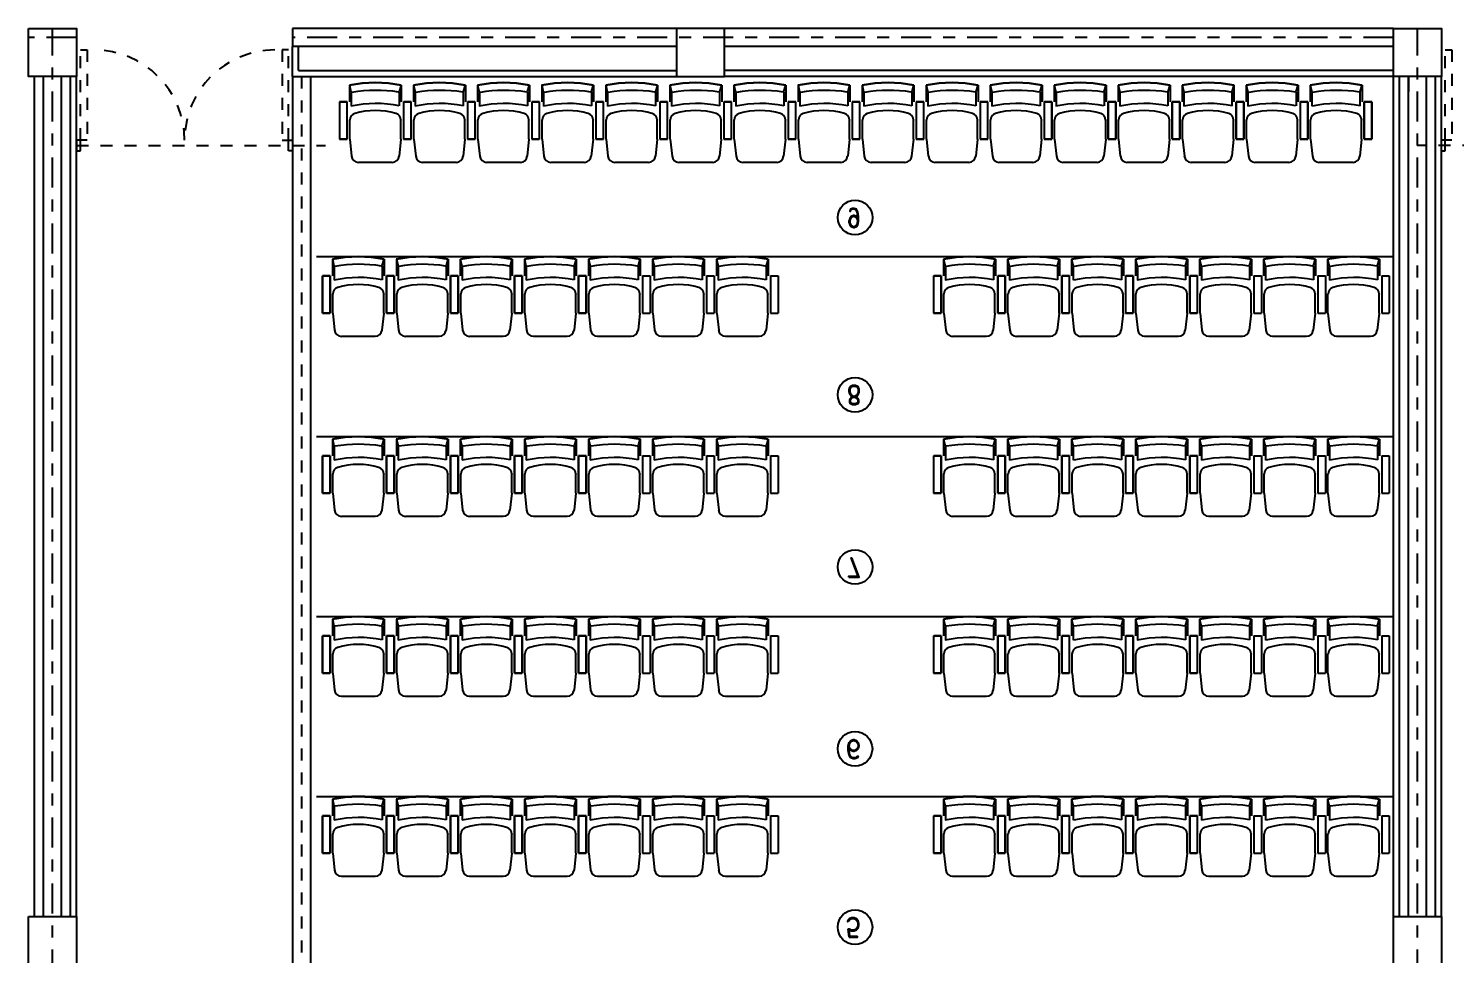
# Model space of a CAD drawing. Header units: millimetres. Extents: x 1590 to 1932, y -48 to 167.
# Drawn here: x 1751.35 to 1763.24, y 40.57 to 48.29 of the extents above; entities that cross this region are included whole.
import ezdxf
from ezdxf.enums import TextEntityAlignment as Align

# ---------------------------------------------------------------- set-up
doc = ezdxf.new("R2010")
doc.units = ezdxf.units.MM
doc.header["$LTSCALE"] = 0.1
doc.header["$MEASUREMENT"] = 0
for name, pattern in [('CENTER2', [1.125, 0.75, -0.125, 0.125, -0.125]), ('CENTERX2', [4, 2.5, -0.5, 0.5, -0.5]), ('HIDDEN', [0.375, 0.25, -0.125]), ('HIDDEN2', [0.1875, 0.125, -0.0625])]:
    doc.linetypes.add(name, pattern=pattern)
doc.layers.get('0').update_dxf_attribs({"linetype": 'CONTINUOUS'})
for name, color, linetype in [('_KTI_CONTROL', 7, 'CONTINUOUS'), ('BUTACAS', 8, 'HIDDEN'), ('CALLES', 3, 'CONTINUOUS'), ('DIVI', 2, 'CONTINUOUS'), ('EJES', 1, 'CENTER2'), ('FC', 8, 'HIDDEN2'), ('GRADA', 9, 'CONTINUOUS'), ('PARED', 4, 'CONTINUOUS'), ('REPISA', 2, 'CONTINUOUS')]:
    doc.layers.add(name, color=color, linetype=linetype)
doc.styles.add('ROMAND', font='romand.shx')

# ---------------------------------------------------------------- blocks, each defined once
blk = doc.blocks.new('ROWSEAT16')
at = {"layer": 'BUTACAS', "linetype": 'Continuous'}
for p, q in [((-8.355, 0.715, -0.002), (-8.637, 0.715, -0.002)), ((-7.822, 0.715, -0.002), (-8.103, 0.715, -0.002)), ((-7.288, 0.715, -0.002), (-7.57, 0.715, -0.002)), ((-6.755, 0.715, -0.002), (-7.037, 0.715, -0.002)), ((-6.222, 0.715, -0.004), (-6.504, 0.715, -0.004)), ((-5.689, 0.715, -0.004), (-5.97, 0.715, -0.004)), ((-5.155, 0.715, -0.002), (-5.436, 0.715, -0.002)), ((-4.621, 0.715, 0), (-4.903, 0.715, 0)), ((-4.087, 0.715, 0), (-4.369, 0.715, 0)), ((-3.553, 0.715, 0), (-3.835, 0.715, 0)), ((-3.019, 0.715, 0), (-3.301, 0.715, 0)), ((-2.485, 0.715, 0), (-2.767, 0.715, 0)), ((-1.951, 0.715, 0), (-2.232, 0.715, 0)), ((-1.417, 0.715, 0), (-1.699, 0.715, 0)), ((-0.883, 0.715, 0), (-1.165, 0.715, 0)), ((-0.349, 0.715, 0), (-0.631, 0.715, 0)), ((-8.709, 0.521, -0.002), (-8.694, 0.664, -0.002)), ((-8.283, 0.521, -0.002), (-8.298, 0.664, -0.002)), ((-8.175, 0.521, -0.002), (-8.16, 0.664, -0.002)), ((-7.75, 0.521, -0.002), (-7.765, 0.664, -0.002)), ((-7.642, 0.521, -0.002), (-7.627, 0.664, -0.002)), ((-7.216, 0.521, -0.002), (-7.232, 0.664, -0.002)), ((-7.109, 0.521, -0.002), (-7.093, 0.664, -0.002)), ((-6.683, 0.521, -0.002), (-6.698, 0.664, -0.002)), ((-6.576, 0.521, -0.004), (-6.561, 0.664, -0.004)), ((-6.15, 0.521, -0.004), (-6.165, 0.664, -0.004)), ((-6.042, 0.521, -0.004), (-6.027, 0.664, -0.004)), ((-5.617, 0.521, -0.004), (-5.632, 0.664, -0.004)), ((-5.508, 0.521, -0.002), (-5.493, 0.664, -0.002)), ((-5.083, 0.521, -0.002), (-5.098, 0.664, -0.002)), ((-4.974, 0.521, 0), (-4.959, 0.664, 0)), ((-4.549, 0.521, 0), (-4.564, 0.664, 0)), ((-4.441, 0.521, 0), (-4.426, 0.664, 0)), ((-4.015, 0.521, 0), (-4.03, 0.664, 0)), ((-3.907, 0.521, 0), (-3.892, 0.664, 0)), ((-3.481, 0.521, 0), (-3.496, 0.664, 0)), ((-3.372, 0.521, 0), (-3.357, 0.664, 0)), ((-2.947, 0.521, 0), (-2.962, 0.664, 0)), ((-2.839, 0.521, 0), (-2.824, 0.664, 0)), ((-2.413, 0.521, 0), (-2.428, 0.664, 0)), ((-2.304, 0.521, 0), (-2.289, 0.664, 0)), ((-1.879, 0.521, 0), (-1.894, 0.664, 0)), ((-1.77, 0.521, 0), (-1.755, 0.664, 0)), ((-1.345, 0.521, 0), (-1.36, 0.664, 0)), ((-1.237, 0.521, 0), (-1.222, 0.664, 0)), ((-0.811, 0.521, 0), (-0.826, 0.664, 0)), ((-0.703, 0.521, 0), (-0.688, 0.664, 0)), ((-0.277, 0.521, 0), (-0.292, 0.664, 0)), ((-8.795, 0.522, -0.002), (-8.731, 0.522, -0.002)), ((-8.795, 0.522, -0.002), (-8.795, 0.21, -0.002)), ((-8.731, 0.522, -0.002), (-8.794, 0.522, -0.002)), ((-8.794, 0.21, 0), (-8.794, 0.522, 0)), ((-8.731, 0.522, -0.002), (-8.731, 0.21, -0.002)), ((-8.731, 0.21, 0), (-8.731, 0.522, 0)), ((-8.709, 0.521, -0.002), (-8.709, 0.361, -0.002)), ((-8.283, 0.521, -0.002), (-8.283, 0.361, -0.002)), ((-8.261, 0.522, -0.002), (-8.198, 0.522, -0.002)), ((-8.197, 0.522, -0.002), (-8.261, 0.522, -0.002)), ((-8.261, 0.522, -0.002), (-8.261, 0.21, -0.002)), ((-8.261, 0.21, 0), (-8.261, 0.522, 0)), ((-8.198, 0.522, -0.002), (-8.198, 0.21, -0.002)), ((-8.197, 0.21, 0), (-8.197, 0.522, 0)), ((-8.175, 0.521, -0.002), (-8.175, 0.361, -0.002)), ((-7.75, 0.521, -0.002), (-7.75, 0.361, -0.002)), ((-7.728, 0.522, -0.002), (-7.664, 0.522, -0.002)), ((-7.728, 0.522, -0.002), (-7.728, 0.21, -0.002)), ((-7.664, 0.522, -0.002), (-7.727, 0.522, -0.002)), ((-7.727, 0.21, 0), (-7.727, 0.522, 0)), ((-7.664, 0.522, -0.002), (-7.664, 0.21, -0.002)), ((-7.664, 0.21, 0), (-7.664, 0.522, 0)), ((-7.642, 0.521, -0.002), (-7.642, 0.361, -0.002)), ((-7.216, 0.521, -0.002), (-7.216, 0.361, -0.002)), ((-7.194, 0.522, -0.002), (-7.131, 0.522, -0.002)), ((-7.131, 0.522, -0.002), (-7.194, 0.522, -0.002)), ((-7.194, 0.522, -0.002), (-7.194, 0.21, -0.002)), ((-7.194, 0.21, 0), (-7.194, 0.522, 0)), ((-7.131, 0.522, -0.002), (-7.131, 0.21, -0.002)), ((-7.131, 0.21, 0), (-7.131, 0.522, 0)), ((-7.109, 0.521, -0.002), (-7.109, 0.361, -0.002)), ((-6.683, 0.521, -0.002), (-6.683, 0.361, -0.002)), ((-6.661, 0.522, -0.002), (-6.598, 0.522, -0.002)), ((-6.597, 0.522, -0.002), (-6.661, 0.522, -0.002)), ((-6.661, 0.522, -0.002), (-6.661, 0.21, -0.002)), ((-6.661, 0.21, 0), (-6.661, 0.522, 0)), ((-6.598, 0.522, -0.002), (-6.598, 0.21, -0.002)), ((-6.597, 0.21, 0), (-6.597, 0.522, 0)), ((-6.576, 0.521, -0.004), (-6.576, 0.361, -0.004)), ((-6.15, 0.521, -0.004), (-6.15, 0.361, -0.004)), ((-6.128, 0.522, -0.004), (-6.065, 0.522, -0.004)), ((-6.064, 0.522, -0.004), (-6.128, 0.522, -0.004)), ((-6.128, 0.522, -0.004), (-6.128, 0.21, -0.004)), ((-6.128, 0.21, -0.002), (-6.128, 0.522, -0.002)), ((-6.064, 0.21, -0.002), (-6.064, 0.522, -0.002)), ((-6.042, 0.521, -0.004), (-6.042, 0.361, -0.004)), ((-5.617, 0.521, -0.004), (-5.617, 0.361, -0.004)), ((-5.595, 0.522, -0.004), (-5.531, 0.522, -0.004)), ((-5.595, 0.522, -0.004), (-5.595, 0.21, -0.004)), ((-5.531, 0.522, -0.004), (-5.594, 0.522, -0.004)), ((-5.531, 0.21, -0.002), (-5.531, 0.522, -0.002)), ((-5.508, 0.521, -0.002), (-5.508, 0.361, -0.002)), ((-5.083, 0.521, -0.002), (-5.083, 0.361, -0.002)), ((-5.061, 0.522, -0.002), (-4.997, 0.522, -0.002)), ((-5.061, 0.522, -0.002), (-5.061, 0.21, -0.002)), ((-4.997, 0.522, -0.002), (-5.06, 0.522, -0.002)), ((-4.997, 0.21, 0), (-4.997, 0.522, 0)), ((-4.974, 0.521, 0), (-4.974, 0.361, 0)), ((-4.549, 0.521, 0), (-4.549, 0.361, 0)), ((-4.527, 0.522, 0), (-4.464, 0.522, 0)), ((-4.463, 0.522, 0), (-4.527, 0.522, 0)), ((-4.527, 0.522, 0), (-4.527, 0.21, 0)), ((-4.463, 0.21, 0.002), (-4.463, 0.522, 0.002)), ((-4.441, 0.521, 0), (-4.441, 0.361, 0)), ((-4.015, 0.521, 0), (-4.015, 0.361, 0)), ((-3.993, 0.522, 0), (-3.93, 0.522, 0)), ((-3.929, 0.522, 0), (-3.993, 0.522, 0)), ((-3.993, 0.522, 0), (-3.993, 0.21, 0)), ((-3.929, 0.21, 0.002), (-3.929, 0.522, 0.002)), ((-3.907, 0.521, 0), (-3.907, 0.361, 0)), ((-3.481, 0.521, 0), (-3.481, 0.361, 0)), ((-3.459, 0.522, 0), (-3.396, 0.522, 0)), ((-3.395, 0.522, 0), (-3.459, 0.522, 0)), ((-3.459, 0.522, 0), (-3.459, 0.21, 0)), ((-3.395, 0.21, 0.002), (-3.395, 0.522, 0.002)), ((-3.372, 0.521, 0), (-3.372, 0.361, 0)), ((-2.947, 0.521, 0), (-2.947, 0.361, 0)), ((-2.925, 0.522, 0), (-2.862, 0.522, 0)), ((-2.861, 0.522, 0), (-2.925, 0.522, 0)), ((-2.925, 0.522, 0), (-2.925, 0.21, 0)), ((-2.861, 0.21, 0.002), (-2.861, 0.522, 0.002)), ((-2.839, 0.521, 0), (-2.839, 0.361, 0)), ((-2.413, 0.521, 0), (-2.413, 0.361, 0)), ((-2.391, 0.522, 0), (-2.328, 0.522, 0)), ((-2.327, 0.522, 0), (-2.391, 0.522, 0)), ((-2.391, 0.522, 0), (-2.391, 0.21, 0)), ((-2.327, 0.21, 0.002), (-2.327, 0.522, 0.002)), ((-2.304, 0.521, 0), (-2.304, 0.361, 0)), ((-1.879, 0.521, 0), (-1.879, 0.361, 0)), ((-1.857, 0.522, 0), (-1.793, 0.522, 0)), ((-1.857, 0.522, 0), (-1.857, 0.21, 0)), ((-1.793, 0.522, 0), (-1.856, 0.522, 0)), ((-1.793, 0.21, 0.002), (-1.793, 0.522, 0.002)), ((-1.77, 0.521, 0), (-1.77, 0.361, 0)), ((-1.345, 0.521, 0), (-1.345, 0.361, 0)), ((-1.323, 0.522, 0), (-1.26, 0.522, 0)), ((-1.259, 0.522, 0), (-1.323, 0.522, 0)), ((-1.323, 0.522, 0), (-1.323, 0.21, 0)), ((-1.259, 0.21, 0.002), (-1.259, 0.522, 0.002)), ((-1.237, 0.521, 0), (-1.237, 0.361, 0)), ((-0.811, 0.521, 0), (-0.811, 0.361, 0)), ((-0.789, 0.522, 0), (-0.726, 0.522, 0)), ((-0.725, 0.522, 0), (-0.789, 0.522, 0)), ((-0.789, 0.522, 0), (-0.789, 0.21, 0)), ((-0.725, 0.21, 0.002), (-0.725, 0.522, 0.002)), ((-0.703, 0.521, 0), (-0.703, 0.361, 0)), ((-0.277, 0.521, 0), (-0.277, 0.361, 0)), ((-0.255, 0.522, 0), (-0.192, 0.522, 0)), ((-0.191, 0.522, 0), (-0.255, 0.522, 0)), ((-0.255, 0.522, 0), (-0.255, 0.21, 0)), ((-0.191, 0.21, 0.002), (-0.191, 0.522, 0.002)), ((-8.709, 0.361, -0.002), (-8.709, 0.363, -0.002)), ((-8.175, 0.361, -0.002), (-8.175, 0.363, -0.002)), ((-7.642, 0.361, -0.002), (-7.642, 0.363, -0.002)), ((-7.109, 0.361, -0.002), (-7.109, 0.363, -0.002)), ((-6.576, 0.361, -0.004), (-6.576, 0.363, -0.004)), ((-6.042, 0.361, -0.004), (-6.042, 0.363, -0.004)), ((-5.508, 0.361, -0.002), (-5.508, 0.363, -0.002)), ((-4.974, 0.361, 0), (-4.974, 0.363, 0)), ((-4.441, 0.361, 0), (-4.441, 0.363, 0)), ((-3.907, 0.361, 0), (-3.907, 0.363, 0)), ((-3.372, 0.361, 0), (-3.372, 0.363, 0)), ((-2.839, 0.361, 0), (-2.839, 0.363, 0)), ((-2.304, 0.361, 0), (-2.304, 0.363, 0)), ((-1.77, 0.361, 0), (-1.77, 0.363, 0)), ((-1.237, 0.361, 0), (-1.237, 0.363, 0)), ((-0.703, 0.361, 0), (-0.703, 0.363, 0)), ((-8.695, 0.13, -0.002), (-8.695, 0.245, -0.002)), ((-8.295, 0.133, -0.002), (-8.295, 0.248, -0.002)), ((-8.162, 0.13, -0.002), (-8.162, 0.245, -0.002)), ((-7.761, 0.133, -0.002), (-7.761, 0.248, -0.002)), ((-7.628, 0.13, -0.002), (-7.628, 0.245, -0.002)), ((-7.228, 0.133, -0.002), (-7.228, 0.248, -0.002)), ((-7.095, 0.13, -0.002), (-7.095, 0.245, -0.002)), ((-6.695, 0.133, -0.002), (-6.695, 0.248, -0.002)), ((-6.562, 0.13, -0.004), (-6.562, 0.245, -0.004)), ((-6.162, 0.133, -0.004), (-6.162, 0.248, -0.004)), ((-6.029, 0.13, -0.004), (-6.029, 0.245, -0.004)), ((-5.628, 0.133, -0.004), (-5.628, 0.248, -0.004)), ((-5.495, 0.13, -0.002), (-5.495, 0.245, -0.002)), ((-5.094, 0.133, -0.002), (-5.094, 0.248, -0.002)), ((-4.961, 0.13, 0), (-4.961, 0.245, 0)), ((-4.561, 0.133, 0), (-4.561, 0.248, 0)), ((-4.427, 0.13, 0), (-4.427, 0.245, 0)), ((-4.027, 0.133, 0), (-4.027, 0.248, 0)), ((-3.893, 0.13, 0), (-3.893, 0.245, 0)), ((-3.493, 0.133, 0), (-3.493, 0.248, 0)), ((-3.359, 0.13, 0), (-3.359, 0.245, 0)), ((-2.959, 0.133, 0), (-2.959, 0.248, 0)), ((-2.825, 0.13, 0), (-2.825, 0.245, 0)), ((-2.425, 0.133, 0), (-2.425, 0.248, 0)), ((-2.291, 0.13, 0), (-2.291, 0.245, 0)), ((-1.89, 0.133, 0), (-1.89, 0.248, 0)), ((-1.757, 0.13, 0), (-1.757, 0.245, 0)), ((-1.357, 0.133, 0), (-1.357, 0.248, 0)), ((-1.223, 0.13, 0), (-1.223, 0.245, 0)), ((-0.823, 0.133, 0), (-0.823, 0.248, 0)), ((-0.689, 0.13, 0), (-0.689, 0.245, 0)), ((-0.289, 0.133, 0), (-0.289, 0.248, 0)), ((-8.795, 0.21, -0.002), (-8.731, 0.21, -0.002)), ((-8.731, 0.21, 0.337), (-8.794, 0.21, 0.337)), ((-8.697, 0.125, -0.002), (-8.713, 0.073, -0.002)), ((-8.712, 0.073, -0.002), (-8.712, 0.212, -0.002)), ((-8.28, 0.073, -0.002), (-8.293, 0.127, -0.002)), ((-8.28, 0.073, -0.002), (-8.28, 0.212, -0.002)), ((-8.261, 0.21, -0.002), (-8.198, 0.21, -0.002)), ((-8.197, 0.21, 0.337), (-8.261, 0.21, 0.337)), ((-8.179, 0.073, -0.002), (-8.179, 0.212, -0.002)), ((-8.163, 0.125, -0.002), (-8.179, 0.073, -0.002)), ((-7.747, 0.073, -0.002), (-7.76, 0.127, -0.002)), ((-7.747, 0.073, -0.002), (-7.747, 0.212, -0.002)), ((-7.728, 0.21, -0.002), (-7.664, 0.21, -0.002)), ((-7.664, 0.21, 0.337), (-7.727, 0.21, 0.337)), ((-7.63, 0.125, -0.002), (-7.646, 0.073, -0.002)), ((-7.645, 0.073, -0.002), (-7.645, 0.212, -0.002)), ((-7.213, 0.073, -0.002), (-7.227, 0.127, -0.002)), ((-7.213, 0.073, -0.002), (-7.213, 0.212, -0.002)), ((-7.194, 0.21, -0.002), (-7.131, 0.21, -0.002)), ((-7.131, 0.21, 0.337), (-7.194, 0.21, 0.337)), ((-7.112, 0.073, -0.002), (-7.112, 0.212, -0.002)), ((-7.097, 0.125, -0.002), (-7.112, 0.073, -0.002)), ((-6.68, 0.073, -0.002), (-6.693, 0.127, -0.002)), ((-6.68, 0.073, -0.002), (-6.68, 0.212, -0.002)), ((-6.661, 0.21, -0.002), (-6.598, 0.21, -0.002)), ((-6.597, 0.21, 0.337), (-6.661, 0.21, 0.337)), ((-6.579, 0.073, -0.004), (-6.579, 0.212, -0.004)), ((-6.564, 0.125, -0.004), (-6.579, 0.073, -0.004)), ((-6.147, 0.073, -0.004), (-6.16, 0.127, -0.004)), ((-6.147, 0.073, -0.004), (-6.147, 0.212, -0.004)), ((-6.128, 0.21, -0.004), (-6.065, 0.21, -0.004)), ((-6.064, 0.21, 0.335), (-6.128, 0.21, 0.335)), ((-6.046, 0.073, -0.004), (-6.046, 0.212, -0.004)), ((-6.03, 0.125, -0.004), (-6.046, 0.073, -0.004)), ((-5.613, 0.073, -0.004), (-5.627, 0.127, -0.004)), ((-5.613, 0.073, -0.004), (-5.613, 0.212, -0.004)), ((-5.595, 0.21, -0.004), (-5.531, 0.21, -0.004)), ((-5.531, 0.21, 0.335), (-5.594, 0.21, 0.335)), ((-5.512, 0.073, -0.002), (-5.512, 0.212, -0.002)), ((-5.496, 0.125, -0.002), (-5.512, 0.073, -0.002)), ((-5.08, 0.073, -0.002), (-5.093, 0.127, -0.002)), ((-5.08, 0.073, -0.002), (-5.08, 0.212, -0.002)), ((-5.061, 0.21, -0.002), (-4.997, 0.21, -0.002)), ((-4.997, 0.21, 0.337), (-5.06, 0.21, 0.337)), ((-4.978, 0.073, 0), (-4.978, 0.212, 0)), ((-4.962, 0.125, 0), (-4.978, 0.073, 0)), ((-4.546, 0.073, 0), (-4.559, 0.127, 0)), ((-4.546, 0.073, 0), (-4.546, 0.212, 0)), ((-4.527, 0.21, 0), (-4.464, 0.21, 0)), ((-4.463, 0.21, 0.339), (-4.527, 0.21, 0.339)), ((-4.429, 0.125, 0), (-4.445, 0.073, 0)), ((-4.444, 0.073, 0), (-4.444, 0.212, 0)), ((-4.012, 0.073, 0), (-4.025, 0.127, 0)), ((-4.012, 0.073, 0), (-4.012, 0.212, 0)), ((-3.993, 0.21, 0), (-3.93, 0.21, 0)), ((-3.929, 0.21, 0.339), (-3.993, 0.21, 0.339)), ((-3.895, 0.125, 0), (-3.911, 0.073, 0)), ((-3.91, 0.073, 0), (-3.91, 0.212, 0)), ((-3.478, 0.073, 0), (-3.491, 0.127, 0)), ((-3.478, 0.073, 0), (-3.478, 0.212, 0)), ((-3.459, 0.21, 0), (-3.396, 0.21, 0)), ((-3.395, 0.21, 0.339), (-3.459, 0.21, 0.339)), ((-3.376, 0.073, 0), (-3.376, 0.212, 0)), ((-3.36, 0.125, 0), (-3.376, 0.073, 0)), ((-2.944, 0.073, 0), (-2.957, 0.127, 0)), ((-2.944, 0.073, 0), (-2.944, 0.212, 0)), ((-2.925, 0.21, 0), (-2.862, 0.21, 0)), ((-2.861, 0.21, 0.339), (-2.925, 0.21, 0.339)), ((-2.827, 0.125, 0), (-2.843, 0.073, 0)), ((-2.842, 0.073, 0), (-2.842, 0.212, 0)), ((-2.41, 0.073, 0), (-2.423, 0.127, 0)), ((-2.41, 0.073, 0), (-2.41, 0.212, 0)), ((-2.391, 0.21, 0), (-2.328, 0.21, 0)), ((-2.327, 0.21, 0.339), (-2.391, 0.21, 0.339)), ((-2.308, 0.073, 0), (-2.308, 0.212, 0)), ((-2.292, 0.125, 0), (-2.308, 0.073, 0)), ((-1.876, 0.073, 0), (-1.889, 0.127, 0)), ((-1.876, 0.073, 0), (-1.876, 0.212, 0)), ((-1.857, 0.21, 0), (-1.793, 0.21, 0)), ((-1.793, 0.21, 0.339), (-1.856, 0.21, 0.339)), ((-1.774, 0.073, 0), (-1.774, 0.212, 0)), ((-1.758, 0.125, 0), (-1.774, 0.073, 0)), ((-1.342, 0.073, 0), (-1.355, 0.127, 0)), ((-1.342, 0.073, 0), (-1.342, 0.212, 0)), ((-1.323, 0.21, 0), (-1.26, 0.21, 0)), ((-1.259, 0.21, 0.339), (-1.323, 0.21, 0.339)), ((-1.225, 0.125, 0), (-1.241, 0.073, 0)), ((-1.24, 0.073, 0), (-1.24, 0.212, 0)), ((-0.808, 0.073, 0), (-0.821, 0.127, 0)), ((-0.808, 0.073, 0), (-0.808, 0.212, 0)), ((-0.789, 0.21, 0), (-0.726, 0.21, 0)), ((-0.725, 0.21, 0.339), (-0.789, 0.21, 0.339)), ((-0.691, 0.125, 0), (-0.707, 0.073, 0)), ((-0.706, 0.073, 0), (-0.706, 0.212, 0)), ((-0.274, 0.073, 0), (-0.287, 0.127, 0)), ((-0.274, 0.073, 0), (-0.274, 0.212, 0)), ((-0.255, 0.21, 0), (-0.192, 0.21, 0)), ((-0.191, 0.21, 0.339), (-0.255, 0.21, 0.339))]:
    blk.add_line(p, q, dxfattribs=at)
for centre, radius, start, end in [((-8.637, 0.658, -0.002), 0.0571, 90, 174), ((-8.355, 0.658, -0.002), 0.0572, 6, 90), ((-8.103, 0.658, -0.002), 0.0571, 90, 174), ((-7.822, 0.658, -0.002), 0.0572, 6, 90), ((-7.57, 0.658, -0.002), 0.0571, 90, 174), ((-7.288, 0.658, -0.002), 0.0572, 6, 90), ((-7.037, 0.658, -0.002), 0.0571, 90, 174), ((-6.755, 0.658, -0.002), 0.0572, 6, 90), ((-6.504, 0.658, -0.004), 0.0571, 90, 174), ((-6.222, 0.658, -0.004), 0.0572, 6, 90), ((-5.97, 0.658, -0.004), 0.0571, 90, 174), ((-5.689, 0.658, -0.004), 0.0572, 6, 90), ((-5.436, 0.658, -0.002), 0.0571, 90, 174), ((-5.155, 0.658, -0.002), 0.0572, 6, 90), ((-4.903, 0.658, 0), 0.0571, 90, 174), ((-4.621, 0.658, 0), 0.0572, 6, 90), ((-4.369, 0.658, 0), 0.0571, 90, 174), ((-4.087, 0.658, 0), 0.0572, 6, 90), ((-3.835, 0.658, 0), 0.0571, 90, 174), ((-3.553, 0.658, 0), 0.0572, 6, 90), ((-3.301, 0.658, 0), 0.0571, 90, 174), ((-3.019, 0.658, 0), 0.0572, 6, 90), ((-2.767, 0.658, 0), 0.0571, 90, 174), ((-2.485, 0.658, 0), 0.0572, 6, 90), ((-2.232, 0.658, 0), 0.0571, 90, 174), ((-1.951, 0.658, 0), 0.0572, 6, 90), ((-1.699, 0.658, 0), 0.0571, 90, 174), ((-1.417, 0.658, 0), 0.0572, 6, 90), ((-1.165, 0.658, 0), 0.0571, 90, 174), ((-0.883, 0.658, 0), 0.0572, 6, 90), ((-0.631, 0.658, 0), 0.0571, 90, 174), ((-0.349, 0.658, 0), 0.0572, 6, 90), ((-8.652, 0.363, -0.002), 0.0572, 180, 253.3834), ((-8.34, 0.363, -0.002), 0.0571, 286.6166, 360), ((-8.118, 0.363, -0.002), 0.0572, 180, 253.3834), ((-7.807, 0.363, -0.002), 0.0571, 286.6166, 360), ((-7.585, 0.363, -0.002), 0.0572, 180, 253.3834), ((-7.274, 0.363, -0.002), 0.0571, 286.6166, 360), ((-7.051, 0.363, -0.002), 0.0572, 180, 253.3834), ((-6.74, 0.363, -0.002), 0.0571, 286.6166, 360), ((-6.518, 0.363, -0.004), 0.0572, 180, 253.3834), ((-6.207, 0.363, -0.004), 0.0571, 286.6166, 360), ((-5.985, 0.363, -0.004), 0.0572, 180, 253.3834), ((-5.674, 0.363, -0.004), 0.0571, 286.6166, 360), ((-5.451, 0.363, -0.002), 0.0572, 180, 253.3834), ((-5.14, 0.363, -0.002), 0.0571, 286.6166, 360), ((-4.917, 0.363, 0), 0.0572, 180, 253.3834), ((-4.606, 0.363, 0), 0.0571, 286.6166, 360), ((-4.383, 0.363, 0), 0.0572, 180, 253.3834), ((-4.072, 0.363, 0), 0.0571, 286.6166, 360), ((-3.85, 0.363, 0), 0.0572, 180, 253.3834), ((-3.538, 0.363, 0), 0.0571, 286.6166, 360), ((-3.315, 0.363, 0), 0.0572, 180, 253.3834), ((-3.004, 0.363, 0), 0.0571, 286.6166, 360), ((-2.781, 0.363, 0), 0.0572, 180, 253.3834), ((-2.47, 0.363, 0), 0.0571, 286.6166, 360), ((-2.247, 0.363, 0), 0.0572, 180, 253.3834), ((-1.936, 0.363, 0), 0.0571, 286.6166, 360), ((-1.713, 0.363, 0), 0.0572, 180, 253.3834), ((-1.402, 0.363, 0), 0.0571, 286.6166, 360), ((-1.179, 0.363, 0), 0.0572, 180, 253.3834), ((-0.868, 0.363, 0), 0.0571, 286.6166, 360), ((-0.646, 0.363, 0), 0.0572, 180, 253.3834), ((-0.334, 0.363, 0), 0.0571, 286.6166, 360), ((-8.501, 1.176, -0.002), 0.951, 258.1905, 282.4949), ((-8.496, 0.884, -0.002), 0.601, 253.3834, 286.6166), ((-7.967, 1.176, -0.002), 0.951, 258.1905, 282.4949), ((-7.963, 0.884, -0.002), 0.601, 253.3834, 286.6166), ((-7.434, 1.176, -0.002), 0.951, 258.1905, 282.4949), ((-7.429, 0.884, -0.002), 0.601, 253.3834, 286.6166), ((-6.9, 1.176, -0.002), 0.951, 258.1905, 282.4949), ((-6.896, 0.884, -0.002), 0.601, 253.3834, 286.6166), ((-6.367, 1.176, -0.004), 0.951, 258.1905, 282.4949), ((-6.363, 0.884, -0.004), 0.601, 253.3834, 286.6166), ((-5.834, 1.176, -0.004), 0.951, 258.1905, 282.4949), ((-5.829, 0.884, -0.004), 0.601, 253.3834, 286.6166), ((-5.3, 1.176, -0.002), 0.951, 258.1905, 282.4949), ((-5.296, 0.884, -0.002), 0.601, 253.3834, 286.6166), ((-4.766, 1.176, 0), 0.951, 258.1905, 282.4949), ((-4.762, 0.884, 0), 0.601, 253.3834, 286.6166), ((-4.232, 1.176, 0), 0.951, 258.1905, 282.4949), ((-4.228, 0.884, 0), 0.601, 253.3834, 286.6166), ((-3.699, 1.176, 0), 0.951, 258.1905, 282.4949), ((-3.694, 0.884, 0), 0.601, 253.3834, 286.6166), ((-3.164, 1.176, 0), 0.951, 258.1905, 282.4949), ((-3.16, 0.884, 0), 0.601, 253.3834, 286.6166), ((-2.63, 1.176, 0), 0.951, 258.1905, 282.4949), ((-2.626, 0.884, 0), 0.601, 253.3834, 286.6166), ((-2.096, 1.176, 0), 0.951, 258.1905, 282.4949), ((-2.092, 0.884, 0), 0.601, 253.3834, 286.6166), ((-1.562, 1.176, 0), 0.951, 258.1905, 282.4949), ((-1.558, 0.884, 0), 0.601, 253.3834, 286.6166), ((-1.028, 1.176, 0), 0.951, 258.1905, 282.4949), ((-1.024, 0.884, 0), 0.601, 253.3834, 286.6166), ((-0.495, 1.176, 0), 0.951, 258.1905, 282.4949), ((-0.49, 0.884, 0), 0.601, 253.3834, 286.6166), ((-8.691, 0.123, -0.002), 0.00635, 81.2659, 163.043), ((-8.693, 0.126, -0.002), 0.00317, 81.1381, 163.043), ((-8.503, 1.345, -0.002), 1.23, 261.2659, 279.4703), ((-8.3, 0.125, -0.002), 0.00635, 13.9035, 99.4703), ((-8.297, 0.129, -0.002), 0.00318, 13.9035, 99.6069), ((-8.159, 0.126, -0.002), 0.00317, 81.1381, 163.043), ((-8.157, 0.123, -0.002), 0.00635, 81.2659, 163.043), ((-7.97, 1.345, -0.002), 1.23, 261.2659, 279.4703), ((-7.766, 0.125, -0.002), 0.00635, 13.9035, 99.4703), ((-7.764, 0.129, -0.002), 0.00317, 13.9035, 99.6069), ((-7.624, 0.123, -0.002), 0.00635, 81.2659, 163.043), ((-7.626, 0.126, -0.002), 0.00317, 81.1381, 163.043), ((-7.436, 1.345, -0.002), 1.23, 261.2659, 279.4703), ((-7.233, 0.125, -0.002), 0.00635, 13.9035, 99.4703), ((-7.23, 0.129, -0.002), 0.00317, 13.9035, 99.6069), ((-7.09, 0.123, -0.002), 0.00635, 81.2659, 163.043), ((-7.093, 0.126, -0.002), 0.00317, 81.1381, 163.043), ((-6.903, 1.345, -0.002), 1.23, 261.2659, 279.4703), ((-6.699, 0.125, -0.002), 0.00635, 13.9035, 99.4703), ((-6.697, 0.129, -0.002), 0.00317, 13.9035, 99.6069), ((-6.558, 0.123, -0.004), 0.00635, 81.2659, 163.043), ((-6.56, 0.126, -0.004), 0.00317, 81.1381, 163.043), ((-6.37, 1.345, -0.004), 1.23, 261.2659, 279.4703), ((-6.166, 0.125, -0.004), 0.00635, 13.9035, 99.4703), ((-6.164, 0.129, -0.004), 0.00317, 13.9035, 99.6069), ((-6.024, 0.123, -0.004), 0.00635, 81.2659, 163.043), ((-6.026, 0.126, -0.004), 0.00317, 81.1381, 163.043), ((-5.836, 1.345, -0.004), 1.23, 261.2659, 279.4703), ((-5.633, 0.125, -0.004), 0.00635, 13.9035, 99.4703), ((-5.631, 0.129, -0.004), 0.00317, 13.9035, 99.6069), ((-5.492, 0.126, -0.002), 0.00317, 81.1381, 163.043), ((-5.49, 0.123, -0.002), 0.00635, 81.2659, 163.043), ((-5.303, 1.345, -0.002), 1.23, 261.2659, 279.4703), ((-5.099, 0.125, -0.002), 0.00635, 13.9035, 99.4703), ((-5.097, 0.129, -0.002), 0.00317, 13.9035, 99.6069), ((-4.959, 0.126, 0), 0.00317, 81.1381, 163.043), ((-4.956, 0.123, 0), 0.00635, 81.2659, 163.043), ((-4.769, 1.345, 0), 1.23, 261.2659, 279.4703), ((-4.565, 0.125, 0), 0.00635, 13.9035, 99.4703), ((-4.563, 0.129, 0), 0.00317, 13.9035, 99.6069), ((-4.423, 0.123, 0), 0.00635, 81.2659, 163.043), ((-4.425, 0.126, 0), 0.00317, 81.1381, 163.043), ((-4.235, 1.345, 0), 1.23, 261.2659, 279.4703), ((-4.031, 0.125, 0), 0.00635, 13.9035, 99.4703), ((-4.029, 0.129, 0), 0.00317, 13.9035, 99.6069), ((-3.889, 0.123, 0), 0.00635, 81.2659, 163.043), ((-3.891, 0.126, 0), 0.00317, 81.1381, 163.043), ((-3.701, 1.345, 0), 1.23, 261.2659, 279.4703), ((-3.498, 0.125, 0), 0.00635, 13.9035, 99.4703), ((-3.495, 0.129, 0), 0.00317, 13.9035, 99.6069), ((-3.357, 0.126, 0), 0.00317, 81.1381, 163.043), ((-3.354, 0.123, 0), 0.00635, 81.2659, 163.043), ((-3.167, 1.345, 0), 1.23, 261.2659, 279.4703), ((-2.963, 0.125, 0), 0.00635, 13.9035, 99.4703), ((-2.961, 0.129, 0), 0.00317, 13.9035, 99.6069), ((-2.821, 0.123, 0), 0.00635, 81.2659, 163.043), ((-2.823, 0.126, 0), 0.00317, 81.1381, 163.043), ((-2.633, 1.345, 0), 1.23, 261.2659, 279.4703), ((-2.429, 0.125, 0), 0.00635, 13.9035, 99.4703), ((-2.427, 0.129, 0), 0.00317, 13.9035, 99.6069), ((-2.288, 0.126, 0), 0.00317, 81.1381, 163.043), ((-2.286, 0.123, 0), 0.00635, 81.2659, 163.043), ((-2.099, 1.345, 0), 1.23, 261.2659, 279.4703), ((-1.895, 0.125, 0), 0.00635, 13.9035, 99.4703), ((-1.893, 0.129, 0), 0.00317, 13.9035, 99.6069), ((-1.755, 0.126, 0), 0.00317, 81.1381, 163.043), ((-1.752, 0.123, 0), 0.00635, 81.2659, 163.043), ((-1.565, 1.345, 0), 1.23, 261.2659, 279.4703), ((-1.361, 0.125, 0), 0.00635, 13.9035, 99.4703), ((-1.359, 0.129, 0), 0.00317, 13.9035, 99.6069), ((-1.219, 0.123, 0), 0.00635, 81.2659, 163.043), ((-1.221, 0.126, 0), 0.00317, 81.1381, 163.043), ((-1.031, 1.345, 0), 1.23, 261.2659, 279.4703), ((-0.827, 0.125, 0), 0.00635, 13.9035, 99.4703), ((-0.825, 0.129, 0), 0.00317, 13.9035, 99.6069), ((-0.685, 0.123, 0), 0.00635, 81.2659, 163.043), ((-0.687, 0.126, 0), 0.00317, 81.1381, 163.043), ((-0.497, 1.345, 0), 1.23, 261.2659, 279.4703), ((-0.294, 0.125, 0), 0.00635, 13.9035, 99.4703), ((-0.291, 0.129, 0), 0.00317, 13.9035, 99.6069), ((-8.496, 1.101, -0.002), 1.051, 258.1227, 281.8773), ((-8.496, 1.101, -0.002), 1.048, 258.1227, 281.8773), ((-7.963, 1.101, -0.002), 1.048, 258.1227, 281.8773), ((-7.963, 1.101, -0.002), 1.051, 258.1227, 281.8773), ((-7.429, 1.101, -0.002), 1.051, 258.1227, 281.8773), ((-7.429, 1.101, -0.002), 1.048, 258.1227, 281.8773), ((-6.896, 1.101, -0.002), 1.048, 258.1227, 281.8773), ((-6.896, 1.101, -0.002), 1.051, 258.1227, 281.8773), ((-6.363, 1.101, -0.004), 1.048, 258.1227, 281.8773), ((-6.363, 1.101, -0.004), 1.051, 258.1227, 281.8773), ((-5.83, 1.101, -0.004), 1.051, 258.1227, 281.8773), ((-5.83, 1.101, -0.004), 1.048, 258.1227, 281.8773), ((-5.296, 1.101, -0.002), 1.048, 258.1227, 281.8773), ((-5.296, 1.101, -0.002), 1.051, 258.1227, 281.8773), ((-4.762, 1.101, 0), 1.048, 258.1227, 281.8773), ((-4.762, 1.101, 0), 1.051, 258.1227, 281.8773), ((-4.228, 1.101, 0), 1.051, 258.1227, 281.8773), ((-4.228, 1.101, 0), 1.048, 258.1227, 281.8773), ((-3.694, 1.101, 0), 1.051, 258.1227, 281.8773), ((-3.694, 1.101, 0), 1.048, 258.1227, 281.8773), ((-3.16, 1.101, 0), 1.048, 258.1227, 281.8773), ((-3.16, 1.101, 0), 1.051, 258.1227, 281.8773), ((-2.626, 1.101, 0), 1.051, 258.1227, 281.8773), ((-2.626, 1.101, 0), 1.048, 258.1227, 281.8773), ((-2.092, 1.101, 0), 1.048, 258.1227, 281.8773), ((-2.092, 1.101, 0), 1.051, 258.1227, 281.8773), ((-1.558, 1.101, 0), 1.048, 258.1227, 281.8773), ((-1.558, 1.101, 0), 1.051, 258.1227, 281.8773), ((-1.024, 1.101, 0), 1.051, 258.1227, 281.8773), ((-1.024, 1.101, 0), 1.048, 258.1227, 281.8773), ((-0.49, 1.101, 0), 1.051, 258.1227, 281.8773), ((-0.49, 1.101, 0), 1.048, 258.1227, 281.8773)]:
    blk.add_arc(centre, radius, start, end, dxfattribs=at)
blk = doc.blocks.new('ROWSEAT7')
at = {"layer": 'BUTACAS', "linetype": 'Continuous'}
for p, q in [((-3.761, 0.471), (-3.746, 0.614)), ((-3.407, 0.665), (-3.689, 0.665)), ((-3.335, 0.471), (-3.351, 0.614)), ((-3.227, 0.471), (-3.212, 0.614)), ((-2.874, 0.665), (-3.156, 0.665)), ((-2.802, 0.471), (-2.817, 0.614)), ((-2.694, 0.471), (-2.679, 0.614)), ((-2.341, 0.665), (-2.622, 0.665)), ((-2.269, 0.471), (-2.284, 0.614)), ((-2.161, 0.471), (-2.146, 0.614)), ((-1.807, 0.665), (-2.089, 0.665)), ((-1.735, 0.471), (-1.75, 0.614)), ((-1.627, 0.471), (-1.612, 0.614)), ((-1.274, 0.665), (-1.555, 0.665)), ((-1.202, 0.471), (-1.217, 0.614)), ((-1.094, 0.471), (-1.079, 0.614)), ((-0.74, 0.665), (-1.022, 0.665)), ((-0.668, 0.471), (-0.684, 0.614)), ((-0.56, 0.471), (-0.545, 0.614)), ((-0.207, 0.665), (-0.489, 0.665)), ((-0.135, 0.471), (-0.15, 0.614)), ((-3.783, 0.472), (-3.846, 0.472)), ((-3.846, 0.16, 0.002), (-3.846, 0.472, 0.002)), ((-3.783, 0.16, 0.002), (-3.783, 0.472, 0.002)), ((-3.761, 0.471), (-3.761, 0.311)), ((-3.335, 0.471), (-3.335, 0.311)), ((-3.25, 0.472), (-3.313, 0.472)), ((-3.313, 0.16, 0.002), (-3.313, 0.472, 0.002)), ((-3.25, 0.16, 0.002), (-3.25, 0.472, 0.002)), ((-3.227, 0.471), (-3.227, 0.311)), ((-2.802, 0.471), (-2.802, 0.311)), ((-2.716, 0.472), (-2.78, 0.472)), ((-2.78, 0.16, 0.002), (-2.78, 0.472, 0.002)), ((-2.716, 0.16, 0.002), (-2.716, 0.472, 0.002)), ((-2.694, 0.471), (-2.694, 0.311)), ((-2.269, 0.471), (-2.269, 0.311)), ((-2.247, 0.472), (-2.183, 0.472)), ((-2.247, 0.472), (-2.247, 0.16)), ((-2.183, 0.472), (-2.246, 0.472)), ((-2.246, 0.16, 0.002), (-2.246, 0.472, 0.002)), ((-2.183, 0.472), (-2.246, 0.472)), ((-2.246, 0.16, 0.002), (-2.246, 0.472, 0.002)), ((-2.183, 0.472), (-2.183, 0.16)), ((-2.183, 0.16, 0.002), (-2.183, 0.472, 0.002)), ((-2.183, 0.16, 0.002), (-2.183, 0.472, 0.002)), ((-2.161, 0.471), (-2.161, 0.311)), ((-1.735, 0.471), (-1.735, 0.311)), ((-1.713, 0.472), (-1.65, 0.472)), ((-1.713, 0.472), (-1.713, 0.16)), ((-1.649, 0.472), (-1.713, 0.472)), ((-1.713, 0.16, 0.002), (-1.713, 0.472, 0.002)), ((-1.65, 0.472), (-1.65, 0.16)), ((-1.649, 0.16, 0.002), (-1.649, 0.472, 0.002)), ((-1.627, 0.471), (-1.627, 0.311)), ((-1.202, 0.471), (-1.202, 0.311)), ((-1.18, 0.472), (-1.116, 0.472)), ((-1.18, 0.472), (-1.18, 0.16)), ((-1.116, 0.472), (-1.179, 0.472)), ((-1.179, 0.16, 0.002), (-1.179, 0.472, 0.002)), ((-1.116, 0.472), (-1.116, 0.16)), ((-1.116, 0.16, 0.002), (-1.116, 0.472, 0.002)), ((-1.094, 0.471), (-1.094, 0.311)), ((-0.668, 0.471), (-0.668, 0.311)), ((-0.646, 0.472), (-0.583, 0.472)), ((-0.646, 0.472), (-0.646, 0.16)), ((-0.583, 0.472), (-0.646, 0.472)), ((-0.646, 0.16, 0.002), (-0.646, 0.472, 0.002)), ((-0.583, 0.472), (-0.583, 0.16)), ((-0.583, 0.16, 0.002), (-0.583, 0.472, 0.002)), ((-0.56, 0.471), (-0.56, 0.311)), ((-0.135, 0.471), (-0.135, 0.311)), ((-0.113, 0.472), (-0.05, 0.472)), ((-0.113, 0.472), (-0.113, 0.16)), ((-0.049, 0.472), (-0.113, 0.472)), ((-0.113, 0.16, 0.002), (-0.113, 0.472, 0.002)), ((-0.05, 0.472), (-0.05, 0.16)), ((-0.049, 0.16, 0.002), (-0.049, 0.472, 0.002)), ((-3.761, 0.311), (-3.761, 0.313)), ((-3.227, 0.311), (-3.227, 0.313)), ((-2.694, 0.311), (-2.694, 0.313)), ((-2.161, 0.311), (-2.161, 0.313)), ((-1.627, 0.311), (-1.627, 0.313)), ((-1.094, 0.311), (-1.094, 0.313)), ((-0.56, 0.311), (-0.56, 0.313)), ((-3.783, 0.16, 0.339), (-3.846, 0.16, 0.339)), ((-3.764, 0.023), (-3.764, 0.162)), ((-3.747, 0.08), (-3.747, 0.195)), ((-3.347, 0.083), (-3.347, 0.198)), ((-3.332, 0.023), (-3.332, 0.162)), ((-3.25, 0.16, 0.339), (-3.313, 0.16, 0.339)), ((-3.231, 0.023), (-3.231, 0.162)), ((-3.214, 0.08), (-3.214, 0.195)), ((-2.814, 0.083), (-2.814, 0.198)), ((-2.799, 0.023), (-2.799, 0.162)), ((-2.716, 0.16, 0.339), (-2.78, 0.16, 0.339)), ((-2.697, 0.023), (-2.697, 0.162)), ((-2.68, 0.08), (-2.68, 0.195)), ((-2.28, 0.083), (-2.28, 0.198)), ((-2.265, 0.023), (-2.265, 0.162)), ((-2.247, 0.16), (-2.183, 0.16)), ((-2.183, 0.16, 0.339), (-2.246, 0.16, 0.339)), ((-2.183, 0.16, 0.339), (-2.246, 0.16, 0.339)), ((-2.164, 0.023), (-2.164, 0.162)), ((-2.147, 0.08), (-2.147, 0.195)), ((-1.747, 0.083), (-1.747, 0.198)), ((-1.732, 0.023), (-1.732, 0.162)), ((-1.713, 0.16), (-1.65, 0.16)), ((-1.649, 0.16, 0.339), (-1.713, 0.16, 0.339)), ((-1.631, 0.023), (-1.631, 0.162)), ((-1.614, 0.08), (-1.614, 0.195)), ((-1.213, 0.083), (-1.213, 0.198)), ((-1.198, 0.023), (-1.198, 0.162)), ((-1.18, 0.16), (-1.116, 0.16)), ((-1.116, 0.16, 0.339), (-1.179, 0.16, 0.339)), ((-1.097, 0.023), (-1.097, 0.162)), ((-1.08, 0.08), (-1.08, 0.195)), ((-0.68, 0.083), (-0.68, 0.198)), ((-0.665, 0.023), (-0.665, 0.162)), ((-0.646, 0.16), (-0.583, 0.16)), ((-0.583, 0.16, 0.339), (-0.646, 0.16, 0.339)), ((-0.564, 0.023), (-0.564, 0.162)), ((-0.547, 0.08), (-0.547, 0.195)), ((-0.147, 0.083), (-0.147, 0.198)), ((-0.132, 0.023), (-0.132, 0.162)), ((-0.113, 0.16), (-0.05, 0.16)), ((-0.049, 0.16, 0.339), (-0.113, 0.16, 0.339)), ((-3.749, 0.075), (-3.765, 0.023)), ((-3.332, 0.023), (-3.346, 0.077)), ((-3.215, 0.075), (-3.231, 0.023)), ((-2.799, 0.023), (-2.812, 0.077)), ((-2.682, 0.075), (-2.698, 0.023)), ((-2.265, 0.023), (-2.279, 0.077)), ((-2.149, 0.075), (-2.165, 0.023)), ((-1.732, 0.023), (-1.745, 0.077)), ((-1.615, 0.075), (-1.631, 0.023)), ((-1.198, 0.023), (-1.212, 0.077)), ((-1.082, 0.075), (-1.098, 0.023)), ((-0.665, 0.023), (-0.679, 0.077)), ((-0.548, 0.075), (-0.564, 0.023)), ((-0.132, 0.023), (-0.145, 0.077))]:
    blk.add_line(p, q, dxfattribs=at)
for centre, radius, start, end in [((-3.689, 0.608), 0.0571, 90, 174), ((-3.407, 0.608), 0.0571, 6, 90), ((-3.156, 0.608), 0.0571, 90, 174), ((-2.874, 0.608), 0.0571, 6, 90), ((-2.622, 0.608), 0.0571, 90, 174), ((-2.341, 0.608), 0.0571, 6, 90), ((-2.089, 0.608), 0.0571, 90, 174), ((-1.807, 0.608), 0.0571, 6, 90), ((-1.555, 0.608), 0.0571, 90, 174), ((-1.274, 0.608), 0.0572, 6, 90), ((-1.022, 0.608), 0.0571, 90, 174), ((-0.74, 0.608), 0.0572, 6, 90), ((-0.489, 0.608), 0.0571, 90, 174), ((-0.207, 0.608), 0.0572, 6, 90), ((-3.704, 0.313), 0.0571, 180, 253.3834), ((-3.548, 0.834), 0.601, 253.3834, 286.6166), ((-3.393, 0.313), 0.0571, 286.6166, 360), ((-3.17, 0.313), 0.0571, 180, 253.3834), ((-3.015, 0.834), 0.601, 253.3834, 286.6166), ((-2.859, 0.313), 0.0571, 286.6166, 360), ((-2.637, 0.313), 0.0571, 180, 253.3834), ((-2.481, 0.834), 0.601, 253.3834, 286.6166), ((-2.326, 0.313), 0.0571, 286.6166, 360), ((-2.104, 0.313), 0.0571, 180, 253.3834), ((-1.948, 0.834), 0.601, 253.3834, 286.6166), ((-1.792, 0.313), 0.0571, 286.6166, 360), ((-1.57, 0.313), 0.0571, 180, 253.3834), ((-1.415, 0.834), 0.601, 253.3834, 286.6166), ((-1.259, 0.313), 0.0572, 286.6166, 360), ((-1.037, 0.313), 0.0572, 180, 253.3834), ((-0.881, 0.834), 0.601, 253.3834, 286.6166), ((-0.726, 0.313), 0.0571, 286.6166, 360), ((-0.503, 0.313), 0.0572, 180, 253.3834), ((-0.348, 0.834), 0.601, 253.3834, 286.6166), ((-0.192, 0.313), 0.0571, 286.6166, 360), ((-3.553, 1.126), 0.951, 258.1905, 282.4949), ((-3.019, 1.126), 0.951, 258.1905, 282.4949), ((-2.486, 1.126), 0.951, 258.1905, 282.4949), ((-1.952, 1.126), 0.951, 258.1905, 282.4949), ((-1.419, 1.126), 0.951, 258.1905, 282.4949), ((-0.886, 1.126), 0.951, 258.1905, 282.4949), ((-0.352, 1.126), 0.951, 258.1905, 282.4949), ((-3.548, 1.051), 1.051, 258.1227, 281.8773), ((-3.548, 1.051), 1.048, 258.1227, 281.8773), ((-3.743, 0.073), 0.00635, 81.2659, 163.043), ((-3.745, 0.076), 0.00317, 81.1381, 163.043), ((-3.555, 1.295), 1.23, 261.2659, 279.4703), ((-3.352, 0.075), 0.00635, 13.9035, 99.4703), ((-3.349, 0.079), 0.00318, 13.9035, 99.6069), ((-3.015, 1.051), 1.048, 258.1227, 281.8773), ((-3.015, 1.051), 1.051, 258.1227, 281.8773), ((-3.212, 0.076), 0.00317, 81.1381, 163.043), ((-3.209, 0.073), 0.00635, 81.2659, 163.043), ((-3.022, 1.295), 1.23, 261.2659, 279.4703), ((-2.818, 0.075), 0.00635, 13.9035, 99.4703), ((-2.816, 0.079), 0.00318, 13.9035, 99.6069), ((-2.482, 1.051), 1.051, 258.1227, 281.8773), ((-2.482, 1.051), 1.048, 258.1227, 281.8773), ((-2.676, 0.073), 0.00635, 81.2659, 163.043), ((-2.678, 0.076), 0.00317, 81.1381, 163.043), ((-2.488, 1.295), 1.23, 261.2659, 279.4703), ((-2.285, 0.075), 0.00635, 13.9035, 99.4703), ((-2.283, 0.079), 0.00318, 13.9035, 99.6069), ((-1.948, 1.051), 1.051, 258.1227, 281.8773), ((-1.948, 1.051), 1.048, 258.1227, 281.8773), ((-2.143, 0.073), 0.00635, 81.2659, 163.043), ((-2.145, 0.076), 0.00317, 81.1381, 163.043), ((-1.955, 1.295), 1.23, 261.2659, 279.4703), ((-1.751, 0.075), 0.00635, 13.9035, 99.4703), ((-1.749, 0.079), 0.00318, 13.9035, 99.6069), ((-1.415, 1.051), 1.048, 258.1227, 281.8773), ((-1.415, 1.051), 1.051, 258.1227, 281.8773), ((-1.609, 0.073), 0.00635, 81.2659, 163.043), ((-1.611, 0.076), 0.00317, 81.1381, 163.043), ((-1.421, 1.295), 1.23, 261.2659, 279.4703), ((-1.218, 0.075), 0.00635, 13.9035, 99.4703), ((-1.216, 0.079), 0.00318, 13.9035, 99.6069), ((-0.881, 1.051), 1.051, 258.1227, 281.8773), ((-0.881, 1.051), 1.048, 258.1227, 281.8773), ((-1.076, 0.073), 0.00635, 81.2659, 163.043), ((-1.078, 0.076), 0.00317, 81.1381, 163.043), ((-0.888, 1.295), 1.23, 261.2659, 279.4703), ((-0.685, 0.075), 0.00635, 13.9035, 99.4703), ((-0.682, 0.079), 0.00317, 13.9035, 99.6069), ((-0.348, 1.051), 1.048, 258.1227, 281.8773), ((-0.348, 1.051), 1.051, 258.1227, 281.8773), ((-0.545, 0.076), 0.00317, 81.1381, 163.043), ((-0.542, 0.073), 0.00635, 81.2659, 163.043), ((-0.355, 1.295), 1.23, 261.2659, 279.4703), ((-0.151, 0.075), 0.00635, 13.9035, 99.4703), ((-0.149, 0.079), 0.00317, 13.9035, 99.6069)]:
    blk.add_arc(centre, radius, start, end, dxfattribs=at)
blk = doc.blocks.new('ss1')
at = {"layer": '_KTI_CONTROL', "color": 1}
for points in [[(0.141, 0.122, 0), (0.141, 0.122, 0), (0.141, 0.122, 0), (0.141, 0.122, 0), (0.141, 0.122, 0)], [(0.141, 0.122, 0), (0.141, 0.122, 0), (0.141, 0.122, 0), (0.141, 0.122, 0), (0.141, 0.122, 0), (0.141, 0.122, 0), (0.141, 0.122, 0), (0.141, 0.122, 0), (0.141, 0.122, 0), (0.141, 0.122, 0), (0.141, 0.122, 0)]]:
    blk.add_polyline3d(points, dxfattribs=at)
at = {"layer": '_KTI_CONTROL'}
for points in [[(0.141, 0.122, 0), (0.141, 0.122, 0), (0.141, 0.122, 0), (0.141, 0.122, 0)], [(0.141, 0.122, 0), (0.141, 0.122, 0)]]:
    blk.add_polyline3d(points, dxfattribs=at)

msp = doc.modelspace()

# ---------------------------------------------------------------- linework, layer by layer
at = {"layer": 'BUTACAS', "linetype": 'Continuous'}
for centre in [(1758.2383, 46.7155, 0), (1758.2382, 45.2382), (1758.2382, 43.803), (1758.2381, 42.2878), (1758.2381, 40.8018)]:
    msp.add_circle(centre, 0.1444, dxfattribs=at)
at = {"layer": 'CALLES', "color": 6, "linetype": 'Continuous'}
for points in [[(1751.351, 48.2904), (1751.751, 48.2904), (1751.751, 47.8904), (1751.351, 47.8904)], [(1757.151, 48.2904), (1756.751, 48.2904), (1756.751, 47.8904), (1757.151, 47.8904)], [(1762.724, 48.2904), (1763.124, 48.2904), (1763.124, 47.8904), (1762.724, 47.8904)], [(1751.351, 40.8904), (1751.751, 40.8904), (1751.751, 40.4904), (1751.351, 40.4904)], [(1762.724, 40.8904), (1763.124, 40.8904), (1763.124, 40.4904), (1762.724, 40.4904)]]:
    msp.add_lwpolyline(points, close=True, dxfattribs=at)
at = {"layer": 'DIVI'}
for p, q in [((1753.551, 47.8904), (1753.551, 48.1404)), ((1753.601, 47.9404), (1753.601, 48.1404)), ((1753.601, 47.9404), (1756.751, 47.9404, 0)), ((1762.724, 47.9404), (1757.151, 47.9404, 0)), ((1751.401, 40.8904), (1751.401, 47.8904)), ((1751.701, 40.8904), (1751.701, 47.8904)), ((1751.751, 40.8904), (1751.751, 47.8904)), ((1753.551, 47.8904), (1756.751, 47.8904)), ((1762.724, 47.8904), (1757.151, 47.8904)), ((1762.724, 40.8904), (1762.724, 47.8904)), ((1762.774, 40.8904), (1762.774, 47.8904)), ((1763.074, 40.8904), (1763.074, 47.8904)), ((1763.124, 40.8904), (1763.124, 47.8904))]:
    msp.add_line(p, q, dxfattribs=at)
at = {"layer": 'EJES'}
for p, q in [((1753.6259, 47.8904), (1753.6255, 33.7404, 0)), ((1751.751, 47.3154), (1753.8269, 47.3154)), ((1764.999, 47.3154, 0), (1762.9231, 47.3154, 0))]:
    msp.add_line(p, q, dxfattribs=at)
at = {"layer": 'FC', "elevation": 0}
for points in [[(1751.8388, 47.3594), (1751.7839, 47.3594), (1751.7839, 48.1118), (1751.8388, 48.1118)], [(1753.4635, 47.3594), (1753.5184, 47.3594), (1753.5184, 48.1118), (1753.4635, 48.1118)], [(1763.2115, 47.3594), (1763.1565, 47.3594), (1763.1565, 48.1118), (1763.2115, 48.1118)], [(1751.7839, 47.2715), (1751.7839, 47.3594), (1751.751, 47.3594), (1751.751, 47.2715)], [(1753.5184, 47.2715), (1753.5184, 47.3594), (1753.5514, 47.3594), (1753.5514, 47.2715)], [(1763.1565, 47.2715), (1763.1565, 47.3594), (1763.1236, 47.3594), (1763.1236, 47.2715)]]:
    msp.add_lwpolyline(points, close=True, dxfattribs=at)
at = {"layer": 'FC'}
for centre, start, end in [((1751.8988, 47.3594), 0, 90), ((1753.4036, 47.3594), 90, 180)]:
    msp.add_arc(centre, 0.7524, start, end, dxfattribs=at)
at = {"layer": 'GRADA'}
for p, q in [((1753.751, 46.3904), (1762.7242, 46.3904)), ((1753.751, 44.8904), (1762.7242, 44.8904)), ((1753.751, 43.3904), (1762.7243, 43.3904)), ((1753.751, 41.8904), (1762.7243, 41.8904))]:
    msp.add_line(p, q, dxfattribs=at)
at = {"layer": 'PARED', "color": 8, "linetype": 'CENTERX2'}
for p, q in [((1751.551, 26.0654), (1751.551, 48.2904)), ((1762.924, 26.0654), (1762.924, 48.2904)), ((1751.751, 48.2154), (1751.351, 48.2154)), ((1762.724, 48.2154), (1753.551, 48.2154)), ((1762.724, 48.2154), (1753.551, 48.2154))]:
    msp.add_line(p, q, dxfattribs=at)
at = {"layer": 'PARED', "color": 4}
for p, q in [((1756.751, 48.2904), (1753.551, 48.2904)), ((1753.551, 48.2904), (1753.551, 48.1404)), ((1762.724, 48.2904), (1757.151, 48.2904)), ((1756.751, 48.1404), (1753.551, 48.1404)), ((1762.724, 48.1404), (1757.151, 48.1404)), ((1751.476, 40.8904), (1751.476, 47.8904)), ((1751.626, 40.8904), (1751.626, 47.8904)), ((1762.849, 40.8904), (1762.849, 47.8904)), ((1762.849, 47.8904), (1762.849, 47.7654)), ((1762.999, 40.8904), (1762.999, 47.8904))]:
    msp.add_line(p, q, dxfattribs=at)
at = {"layer": 'REPISA'}
for p, q in [((1753.551, 47.8904), (1753.5505, 33.5404, 0)), ((1753.701, 47.8904), (1753.7005, 33.5404, 0))]:
    msp.add_line(p, q, dxfattribs=at)

# ---------------------------------------------------------------- block references
at = {"color": 1, "linetype": 'Continuous', "rotation": 180}
for name, p in [('ROWSEAT16', (1753.751, 47.8904)), ('ROWSEAT7', (1753.751, 46.3904, 0)), ('ROWSEAT7', (1758.8443, 46.3904, 0)), ('ROWSEAT7', (1753.751, 44.8904, 0)), ('ROWSEAT7', (1758.8443, 44.8904, 0)), ('ROWSEAT7', (1753.751, 43.3904, 0)), ('ROWSEAT7', (1758.8443, 43.3904, 0)), ('ss1', (1757.747, 42.0468)), ('ROWSEAT7', (1753.751, 41.8904, 0)), ('ROWSEAT7', (1758.8443, 41.8904, 0))]:
    msp.add_blockref(name, p, dxfattribs=at)

# ---------------------------------------------------------------- texts
at = {"layer": 'BUTACAS', "linetype": 'Continuous', "style": 'ROMAND', "text_generation_flag": 2, "width": 0.9}
for s, p in [('9', (1758.1691, 46.712, 0)), ('8', (1758.1689, 45.2346)), ('7', (1758.1689, 43.7994))]:
    msp.add_text(s, height=0.16, rotation=180, dxfattribs=at).set_placement(p, align=Align.MIDDLE_LEFT)
at = {"layer": 'BUTACAS', "linetype": 'Continuous', "style": 'ROMAND', "text_generation_flag": 2}
for s, p in [('6', (1758.1547, 42.2842)), ('5', (1758.1546, 40.7982))]:
    msp.add_text(s, height=0.16, rotation=180, dxfattribs=at).set_placement(p, align=Align.MIDDLE_LEFT)

doc.saveas('drawing.dxf')
